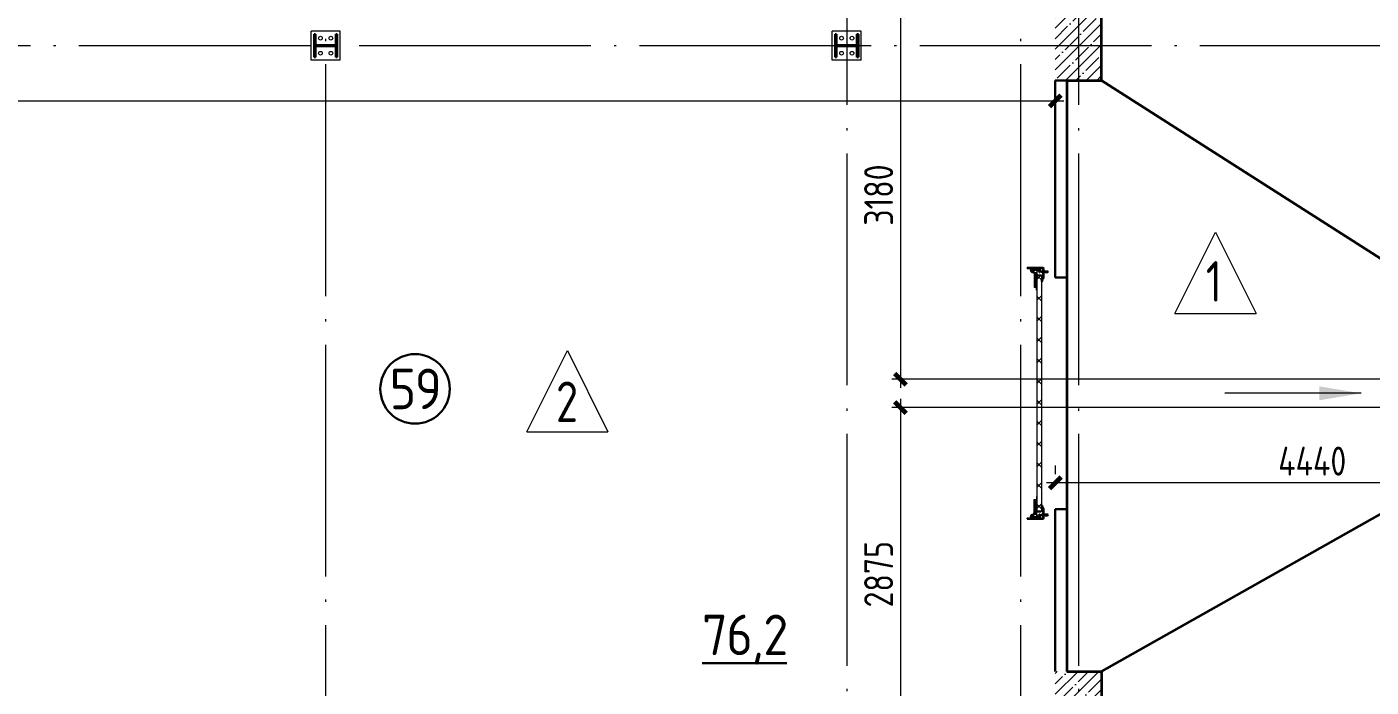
# Model space of a CAD drawing. Extents: x -965262 to 1142518, y -357520 to 71675.
# Drawn here: x 68843 to 80450, y -222687 to -216990 of the extents above; entities that cross this region are included whole.
import ezdxf

# ---------------------------------------------------------------- set-up
doc = ezdxf.new("R2010")
doc.units = 0
doc.header["$LTSCALE"] = 10
doc.linetypes.add('DOTE', pattern=[2.42, 2, -0.2, 0.02, -0.2])
doc.layers.get('0').update_dxf_attribs({"linetype": 'CONTINUOUS', "lineweight": 30})
doc.layers.get('Defpoints').update_dxf_attribs({"linetype": 'CONTINUOUS'})
doc.layers.add('DOTE', color=7, linetype='DOTE', lineweight=9)
doc.layers.add('полы', color=3, linetype='CONTINUOUS', lineweight=35)
doc.styles.add('GOST 2.304', font='isocpeur.ttf', dxfattribs={"width": 0.75, "height": 250})
doc.styles.add('GOST-2.304_Type-B', font='isocpeur.ttf', dxfattribs={"width": 0.9})
doc.styles.add('ГОСТ 2м', font='isocpeur.ttf', dxfattribs={"width": 0.8, "height": 250})
doc.dimstyles.new('ГОСТ 2м', dxfattribs={"dimtxt": 250, "dimasz": 100, "dimexe": 75, "dimexo": 150, "dimgap": 62.5, "dimtad": 1, "dimdec": 0, "dimtxsty": 'ГОСТ 2м', "dimblk": 'ARCHTICK', "dimcen": 150, "dimdle": 75, "dimclrd": 256, "dimclre": 256, "dimclrt": 256, "dimadec": 0, "dimazin": 0, "dimtfac": 1, "dimtdec": 0, "dimtmove": 0, "dimatfit": 3, "dimldrblk": 'OBLIQUE', "dimfxl": 1, "dimlwd": 15, "dimlwe": 15, "dimarcsym": 0})
pattern_1 = [(45, (79670.67, -272886.6), (-89.80256, 89.80256), []), (45, (79760.47, -272886.6), (-89.80256, 89.80256), [158.75, -31.75, 0, -31.75])]

# ---------------------------------------------------------------- blocks, each defined once
blk = doc.blocks.new('MC2')
at = {"lineweight": 15}
for p, q in [((68127, 41566), (68127, 39900)), ((69794, 41566), (68127, 41566)), ((69794, 41566), (69794, 39900)), ((69794, 39900), (68127, 39900))]:
    blk.add_line(p, q, dxfattribs=at)
for p, q in [((69627, 41400), (68294, 41400)), ((68294, 41400), (68294, 41320)), ((68934, 41320), (68294, 41320)), ((68934, 41320), (68934, 40146)), ((69627, 41320), (68987, 41320)), ((68987, 41320), (68987, 40146)), ((69627, 41400), (69627, 41320)), ((68934, 40146), (68294, 40146)), ((68294, 40146), (68294, 40066)), ((69627, 40066), (68294, 40066)), ((69627, 40146), (68987, 40146)), ((69627, 40146), (69627, 40066))]:
    blk.add_line(p, q)
for centre in [(68527, 41033), (69394, 41033), (68527, 40433), (69394, 40433)]:
    blk.add_circle(centre, 107, dxfattribs=at)
blk = doc.blocks.new('anchor.bolt')
for p, q in [((-0.07, 0), (-0.07, -0.72)), ((0.07, 0), (0.07, -0.06)), ((-0.1, -0.04), (-0.07, -0.03)), ((-0.1, -0.04), (0.09, -0.06)), ((0.07, -0.07), (-0.1, -0.04)), ((-0.1, -0.11), (-0.07, -0.1)), ((-0.1, -0.11), (0.09, -0.13)), ((0.07, -0.14), (-0.1, -0.11)), ((-0.1, -0.18), (-0.07, -0.17)), ((-0.1, -0.18), (0.09, -0.2)), ((0.07, -0.21), (-0.1, -0.18)), ((-0.1, -0.25), (-0.07, -0.24)), ((-0.1, -0.25), (0.09, -0.27)), ((0.07, -0.28), (-0.1, -0.25)), ((-0.1, -0.32), (-0.07, -0.31)), ((-0.1, -0.32), (0.09, -0.34)), ((0.07, -0.35), (-0.1, -0.32)), ((-0.1, -0.39), (-0.07, -0.38)), ((-0.1, -0.39), (0.09, -0.41)), ((0.07, -0.42), (-0.1, -0.39)), ((-0.1, -0.46), (-0.07, -0.45)), ((-0.1, -0.46), (0.09, -0.48)), ((0.07, -0.49), (-0.1, -0.46)), ((-0.1, -0.53), (-0.07, -0.52)), ((-0.1, -0.53), (0.09, -0.55)), ((0.07, -0.56), (-0.1, -0.53)), ((-0.09, -0.6), (-0.07, -0.59)), ((-0.09, -0.6), (0.09, -0.62)), ((0.07, -0.63), (-0.09, -0.6)), ((-0.07, -0.72), (0, -0.8)), ((-0.04, -0.62), (-0.06, -0.63)), ((-0.06, -0.64), (-0.06, -0.63)), ((-0.06, -0.73), (-0.06, -0.64)), ((0, -0.79), (-0.06, -0.73)), ((-0.01, -0.63), (-0.04, -0.62)), ((-0.03, -0.63), (0, -0.79)), ((-0.03, -0.63), (0.01, -0.78)), ((-0.02, -0.63), (0.01, -0.77)), ((-0.01, -0.63), (0.02, -0.76)), ((0.03, -0.69), (-0.01, -0.63)), ((0, -0.64), (0.03, -0.75)), ((0, -0.8), (0.07, -0.72)), ((0, -0.79), (0.03, -0.74)), ((0.01, -0.66), (0.03, -0.74)), ((0.03, -0.74), (0.03, -0.69)), ((0.07, -0.06), (0.09, -0.06)), ((0.09, -0.06), (0.07, -0.07)), ((0.07, -0.07), (0.07, -0.13)), ((0.07, -0.13), (0.09, -0.13)), ((0.09, -0.13), (0.07, -0.14)), ((0.07, -0.14), (0.07, -0.2)), ((0.07, -0.2), (0.09, -0.2)), ((0.09, -0.2), (0.07, -0.21)), ((0.07, -0.21), (0.07, -0.27)), ((0.07, -0.27), (0.09, -0.27)), ((0.09, -0.27), (0.07, -0.28)), ((0.07, -0.28), (0.07, -0.34)), ((0.07, -0.33), (0.09, -0.34)), ((0.09, -0.34), (0.07, -0.35)), ((0.07, -0.35), (0.07, -0.41)), ((0.07, -0.4), (0.09, -0.41)), ((0.09, -0.41), (0.07, -0.42)), ((0.07, -0.42), (0.07, -0.48)), ((0.07, -0.47), (0.09, -0.48)), ((0.09, -0.48), (0.07, -0.49)), ((0.07, -0.49), (0.07, -0.55)), ((0.07, -0.55), (0.09, -0.55)), ((0.09, -0.55), (0.07, -0.56)), ((0.07, -0.56), (0.07, -0.62)), ((0.09, -0.62), (0.07, -0.63)), ((0.07, -0.62), (0.09, -0.62)), ((0.07, -0.63), (0.07, -0.72))]:
    blk.add_line(p, q)
blk.add_arc((0.16, -0.64), 0.222, 187.9982, 219.836)
blk = doc.blocks.new('Крепеж_ворот')
at = {"lineweight": 15}
h = blk.add_hatch(dxfattribs=at)
h.set_pattern_fill('ANSI31', color=256, scale=2, angle=180)
h.set_pattern_definition([(225, (746089.599, 74802.7244), (4.49013, -4.49013), [])])
h.paths.add_polyline_path([(746087, 74804), (746087, 74802), (746091, 74802), (746094, 74802), (746094, 74804)], flags=17)
h.paths.add_polyline_path([(746116, 74802, 0.165118), (746120, 74803), (746124, 74806, -0.301689), (746131, 74807), (746135, 74805, 0.130081), (746138, 74804), (746142, 74804), (746142, 74806), (746138, 74806, -0.130081), (746136, 74807), (746133, 74809, 0.301689), (746123, 74808), (746118, 74805, -0.165112), (746116, 74804), (746064, 74804, -0.414223), (746061, 74807), (746061, 74868), (746059, 74868), (746059, 74869), (746059, 74870), (746059, 74870), (746059, 74871), (746059, 74872), (746059, 74872), (746059, 74873), (746059, 74874), (746059, 74875), (746059, 74876), (746059, 74876), (746059, 74877), (746059, 74877), (746059, 74878), (746059, 74879), (746059, 74879), (746061, 74879), (746061, 74945), (746058, 74945), (746058, 74807, 0.41422), (746064, 74802)])
h = blk.add_hatch(dxfattribs=at)
h.set_pattern_fill('ANSI31', color=256, scale=2, angle=90)
h.set_pattern_definition([(135, (736343.8085, 75928.334), (-4.490128, -4.490128), [])])
edge = h.paths.add_edge_path()
edge.add_ellipse((746065, 74838), major_axis=(-1.67, 1.67), ratio=1, start_angle=45, end_angle=135, ccw=False)
edge.add_line((746063, 74838), (746063, 74868))
edge.add_line((746063, 74868), (746061, 74868))
edge.add_line((746061, 74868), (746061, 74838))
edge.add_ellipse((746065, 74838), major_axis=(-2.89, 2.89), ratio=1, start_angle=45, end_angle=135)
edge.add_line((746065, 74834), (746097, 74834))
edge.add_line((746097, 74834), (746097, 74836))
edge.add_line((746097, 74836), (746065, 74836))
edge = h.paths.add_edge_path()
edge.add_ellipse((746065, 74890), major_axis=(2.89, 2.89), ratio=1, start_angle=106, end_angle=135)
edge.add_line((746061, 74890), (746061, 74879))
edge.add_line((746061, 74879), (746063, 74879))
edge.add_line((746063, 74879), (746063, 74890))
edge.add_ellipse((746065, 74890), major_axis=(-1.67, 1.67), ratio=1, start_angle=16, end_angle=45, ccw=False)
edge.add_line((746063, 74891), (746070, 74904))
edge.add_ellipse((746079, 74899), major_axis=(7.45, 7.45), ratio=1, start_angle=-3, end_angle=106, ccw=False)
edge.add_line((746087, 74906), (746097, 74894))
edge.add_line((746097, 74894), (746099, 74895))
edge.add_line((746099, 74895), (746088, 74907))
edge.add_ellipse((746079, 74899), major_axis=(8.67, 8.67), ratio=1, start_angle=-3, end_angle=106)
edge.add_line((746068, 74905), (746062, 74892))
h = blk.add_hatch(color=256, dxfattribs=at)
h.dxf.hatch_style = 1
h.paths.add_polyline_path([(746146, 74809), (746143, 74810, 0.10613), (746142, 74810), (746136, 74809, -0.181324), (746135, 74810, 0.335683), (746120, 74809, -0.119126), (746119, 74809, 0.371631), (746118, 74808), (746118, 74808, 0.451909), (746119, 74807, 0.124341), (746121, 74808, -0.343618), (746134, 74808, 0.181324), (746137, 74808), (746143, 74808, -0.110452), (746143, 74808), (746147, 74807, -0.710497), (746147, 74805), (746143, 74804), (746136, 74804, -0.178994), (746133, 74805, 0.369834), (746130, 74805, -0.178993), (746127, 74804), (746122, 74804, 0.120709), (746122, 74804), (746120, 74803, -0.017147), (746119, 74802, 0.538795), (746120, 74802), (746127, 74802, 0.207608), (746131, 74804, -0.433918), (746132, 74804, 0.207608), (746135, 74802), (746143, 74802, 0.079707), (746143, 74802), (746148, 74804, 0.461502), (746149, 74807, -0.250825), (746149, 74808, -0.128039), (746173, 74816, 0.416657), (746174, 74816), (746174, 74817, 0.409849), (746173, 74817, 0.127248)])
for p, q in [((746058, 74807), (746058, 74945)), ((746058, 74945), (746061, 74945)), ((746059, 74879), (746063, 74879)), ((746059, 74868), (746059, 74879)), ((746061, 74879), (746061, 74945)), ((746061, 74879), (746061, 74890)), ((746068, 74905), (746062, 74892)), ((746070, 74904), (746063, 74891)), ((746063, 74838), (746063, 74890)), ((746064, 74883), (746063, 74883)), ((746064, 74883), (746064, 74874)), ((746067, 74880), (746064, 74883)), ((746064, 74875), (746064, 74873)), ((746064, 74874), (746064, 74865)), ((746067, 74880), (746067, 74875)), ((746067, 74873), (746067, 74868)), ((746087, 74906), (746097, 74894)), ((746088, 74907), (746099, 74895)), ((746097, 74894), (746099, 74895)), ((746059, 74868), (746063, 74868)), ((746061, 74807), (746061, 74868)), ((746061, 74838), (746061, 74868)), ((746064, 74865), (746063, 74865)), ((746067, 74868), (746064, 74865)), ((746064, 74804), (746116, 74804)), ((746064, 74802), (746116, 74802)), ((746097, 74836), (746065, 74836)), ((746097, 74834), (746065, 74834)), ((746079, 74806), (746102, 74806)), ((746079, 74806), (746079, 74804)), ((746079, 74804), (746102, 74804)), ((746082, 74814), (746081, 74813)), ((746081, 74813), (746081, 74806)), ((746099, 74814), (746082, 74814)), ((746086, 74813), (746086, 74806)), ((746095, 74813), (746095, 74806)), ((746097, 74834), (746097, 74836)), ((746099, 74814), (746100, 74813)), ((746100, 74813), (746100, 74806)), ((746102, 74806), (746102, 74804)), ((746118, 74805), (746123, 74808)), ((746120, 74803), (746124, 74806)), ((746135, 74805), (746131, 74807)), ((746136, 74807), (746133, 74809)), ((746142, 74806), (746138, 74806)), ((746138, 74804), (746142, 74804)), ((746142, 74806), (746142, 74804)), ((746142, 74804), (746142, 74806)), ((746143, 74804), (746147, 74805)), ((746143, 74802), (746148, 74804)), ((746174, 74817), (746174, 74816))]:
    blk.add_line(p, q)
for p, q in [((746061, 74879), (746061, 74881)), ((746063, 74883), (746063, 74874)), ((746063, 74874), (746063, 74865)), ((746073, 74842), (746073, 74905)), ((746073, 74896), (746077, 74892)), ((746074, 74886), (746074, 74861)), ((746074, 74880), (746076, 74880)), ((746076, 74886), (746076, 74883)), ((746076, 74883), (746076, 74886)), ((746076, 74886), (746077, 74886)), ((746076, 74864), (746076, 74883)), ((746077, 74873), (746076, 74880)), ((746076, 74880), (746076, 74867)), ((746077, 74873), (746076, 74867)), ((746077, 74886), (746077, 74892)), ((746081, 74898), (746081, 74886)), ((746087, 74898), (746082, 74898)), ((746082, 74886), (746087, 74886)), ((746087, 74899), (746087, 74898)), ((746087, 74886), (746087, 74898)), ((746087, 74886), (746098, 74886)), ((746099, 74885), (746099, 74883)), ((746099, 74883), (746099, 74864)), ((746099, 74882), (746100, 74882)), ((746100, 74861), (746100, 74886)), ((746100, 74886), (746110, 74886)), ((746110, 74861), (746110, 74886)), ((746110, 74881), (746225, 74881)), ((746114, 74877), (746225, 74877)), ((746061, 74834), (746061, 74868)), ((746073, 74851), (746077, 74855)), ((746074, 74867), (746076, 74867)), ((746076, 74864), (746076, 74861)), ((746076, 74864), (746076, 74861)), ((746076, 74861), (746077, 74861)), ((746077, 74861), (746077, 74855)), ((746081, 74849), (746081, 74861)), ((746082, 74861), (746087, 74861)), ((746087, 74849), (746082, 74849)), ((746087, 74849), (746087, 74861)), ((746087, 74861), (746098, 74861)), ((746087, 74847), (746087, 74849)), ((746099, 74865), (746100, 74865)), ((746099, 74862), (746099, 74864)), ((746100, 74861), (746110, 74861)), ((746110, 74865), (746212, 74865)), ((746250, 74859), (746250, 74863))]:
    blk.add_line(p, q, dxfattribs=at)
at = {"lineweight": 15, "ltscale": 0.5}
for p, q in [((746076, 74886), (746074, 74886)), ((746076, 74861), (746074, 74861))]:
    blk.add_line(p, q, dxfattribs=at)
at = {"lineweight": 15, "extrusion": (-1.7375e-14, 1, 0)}
for p, q in [((746113, 74884), (746225, 74884)), ((746113, 74863), (746113, 74884)), ((746136, 74882), (746157, 74882)), ((746136, 74863), (746136, 74882)), ((746157, 74882), (746157, 74863)), ((746113, 74863), (746136, 74863)), ((746117, 74857), (746117, 74829)), ((746117, 74826), (746119, 74823)), ((746119, 74823), (746123, 74825)), ((746121, 74857), (746121, 74829)), ((746123, 74825), (746121, 74828)), ((746123, 74863), (746123, 74863)), ((746250, 74863), (746123, 74863)), ((746250, 74859), (746123, 74859)), ((746124, 74840), (746124, 74849)), ((746157, 74863), (746212, 74863))]:
    blk.add_line(p, q, dxfattribs=at)
at = {"lineweight": 15, "ltscale": 0.5, "extrusion": (-1.7375e-14, 1, 0)}
for p, q in [((746113, 74880), (746225, 74880)), ((746115, 74871), (746120, 74871)), ((746136, 74866), (746113, 74866)), ((746121, 74857), (746117, 74857)), ((746117, 74852), (746117, 74854)), ((746121, 74840), (746117, 74840)), ((746117, 74837), (746117, 74835)), ((746121, 74829), (746117, 74829)), ((746120, 74839), (746120, 74850)), ((746124, 74848), (746120, 74848)), ((746124, 74841), (746120, 74841)), ((746123, 74869), (746123, 74863)), ((746123, 74863), (746123, 74859)), ((746140, 74863), (746140, 74859)), ((746153, 74863), (746153, 74859)), ((746212, 74866), (746157, 74866)), ((746173, 74863), (746173, 74859))]:
    blk.add_line(p, q, dxfattribs=at)
at = {"lineweight": 15, "extrusion": (-2.77556e-16, -1, 0)}
for p, q in [((746225, 74884), (746225, 74863)), ((746225, 74866), (746114, 74866)), ((746128, 74866), (746128, 74863)), ((746138, 74866), (746138, 74863)), ((746164, 74866), (746164, 74863)), ((746174, 74866), (746174, 74863)), ((746201, 74866), (746201, 74863)), ((746210, 74866), (746210, 74863))]:
    blk.add_line(p, q, dxfattribs=at)
at = {"extrusion": (-1, -4.26669e-14, 0)}
for p, q in [((746118, 74808), (746118, 74808)), ((746136, 74809), (746142, 74810)), ((746143, 74808), (746137, 74808)), ((746143, 74810), (746146, 74809)), ((746147, 74807), (746143, 74808))]:
    blk.add_line(p, q, dxfattribs=at)
at = {"extrusion": (-1, -4.2422e-14, 1.22461e-16)}
for p, q in [((746119, 74803), (746122, 74804)), ((746127, 74802), (746120, 74802)), ((746122, 74804), (746127, 74804)), ((746143, 74802), (746135, 74802)), ((746136, 74804), (746143, 74804))]:
    blk.add_line(p, q, dxfattribs=at)
at = {"lineweight": 15}
for centre, radius, start, end in [((746079, 74899), 8.28, 0, 136.0097), ((746077, 74883), 0.956, 180, 270), ((746077, 74883), 0.75, 180, 270), ((746076, 74892), 0.375, 0, 45), ((746082, 74898), 0.375, 91, 180), ((746082, 74886), 0.75, 180, 270), ((746098, 74885), 0.375, 0, 90), ((746079, 74847), 8.28, 223.9903, 0), ((746077, 74864), 0.956, 90, 180), ((746077, 74864), 0.75, 90, 180), ((746076, 74855), 0.375, 315, 0), ((746082, 74861), 0.75, 90, 180), ((746082, 74849), 0.375, 180, 269), ((746098, 74862), 0.375, 270, 0), ((746123, 74857), 5.92, 90, 180), ((746123, 74829), 5.92, 180, 199.6464), ((746123, 74857), 1.87, 90, 180), ((746129, 74855), 8.15, 194.9986, 233.9214), ((746129, 74833), 8.15, 126.0786, 165.0014), ((746123, 74829), 1.87, 180, 185.5313)]:
    blk.add_arc(centre, radius, start, end, dxfattribs=at)
for centre, radius, start, end in [((746064, 74807), 5.62, 180, 270), ((746064, 74807), 3.11, 180, 270), ((746082, 74804), 10.4, 68.2753, 87.8782), ((746091, 74798), 16.2, 73.306, 107.292), ((746099, 74804), 10.4, 92.1218, 111.7247), ((746116, 74807), 3.11, 270, 307.5043), ((746116, 74807), 5.62, 270, 307.5043), ((746119, 74808), 0.586, 91.7247, 173.2711), ((746119, 74807), 0.586, 173.2711, 270.547), ((746118, 74812), 3.52, 271.7247, 298.8983), ((746118, 74812), 5.21, 270.547, 298.8983), ((746128, 74799), 12.4, 54.8903, 129.1143), ((746128, 74799), 10.7, 54.8903, 130.7448), ((746128, 74801), 8.97, 60.3534, 127.5043), ((746128, 74801), 8.97, 60.3534, 127.5043), ((746128, 74801), 8.97, 60.3534, 127.5043), ((746128, 74801), 6.46, 60.3534, 127.5043), ((746136, 74811), 3.54, 234.8903, 276), ((746136, 74811), 1.86, 234.8903, 276), ((746138, 74810), 5.62, 240.3534, 270), ((746138, 74810), 3.11, 240.3534, 270), ((746143, 74810), 0.292, 71.7675, 96), ((746143, 74808), 0.292, 70.7873, 96), ((746176, 74761), 56.8, 93.2805, 122.2878), ((746147, 74806), 0.562, 289.2127, 70.7873), ((746147, 74806), 2.25, 288.2291, 27.3228), ((746176, 74765), 50.3, 93.6593, 122.8448), ((746150, 74807), 0.586, 151, 207.3228), ((746173, 74817), 0.6, 4.1357, 93.2805), ((746173, 74816), 0.6, 273.6593, 4.1357)]:
    blk.add_arc(centre, radius, start, end)
at = {"lineweight": 15, "ltscale": 0.5}
for centre, radius, start, end in [((746119, 74852), 2.25, 195, 270), ((746119, 74836), 2.25, 90, 165), ((746119, 74850), 0.375, 0, 90), ((746119, 74839), 0.375, 270, 0)]:
    blk.add_arc(centre, radius, start, end, dxfattribs=at)
at = {"extrusion": (-1.22461e-16, -5.20252e-30, -1)}
for centre, radius, start, end in [((-746120, 74802), 0.187, 270, 62.4687), ((-746122, 74803), 0.586, 62.4687, 90), ((-746127, 74809), 4.69, 229.4077, 270), ((-746127, 74807), 4.69, 223.0863, 270), ((-746131, 74803), 2.32, 49.4077, 130.5923), ((-746131, 74803), 0.637, 43.0863, 136.9137), ((-746135, 74807), 4.69, 270, 316.9137), ((-746136, 74809), 4.69, 270, 310.5923), ((-746143, 74804), 0.292, 250.7873, 270), ((-746143, 74802), 0.292, 251.7709, 270)]:
    blk.add_arc(centre, radius, start, end, dxfattribs=at)
at = {"extrusion": (0, 0, -1)}
for centre, major_axis, start_param, end_param in [((746065, 74890), (2.89, 2.89), 3.926991, 4.433136), ((746065, 74890), (-1.67, 1.67), 5.497787, 6.003933), ((746079, 74899), (8.67, 8.67), 4.433136, 6.335545), ((746079, 74899), (7.45, 7.45), 4.433136, 6.335545), ((746065, 74838), (-2.89, 2.89), 3.926991, 5.497787), ((746065, 74838), (-1.67, 1.67), 3.926991, 5.497787)]:
    blk.add_ellipse(centre, major_axis=major_axis, ratio=1, start_param=start_param, end_param=end_param, dxfattribs=at)
for points in [[(746067, 74875), (746066, 74875), (746064, 74875)], [(746064, 74873), (746066, 74873), (746067, 74873)]]:
    blk.add_rational_spline(points, [1, 1.01284142743, 1], degree=2)
at = {"lineweight": 15, "ltscale": 0.5}
for points, knots in [([(746115, 74871), (746115, 74871), (746114, 74871), (746114, 74871), (746114, 74872), (746113, 74872), (746113, 74872), (746113, 74873), (746113, 74873), (746113, 74873)], [0.37141352, 0.37141352, 0.37141352, 0.37141352, 0.39402571, 0.39402571, 0.41663789, 0.41663789, 0.43959523, 0.43959523, 0.46255257, 0.46255257, 0.46255257, 0.46255257]), ([(746123, 74869), (746123, 74869), (746123, 74869), (746122, 74870), (746122, 74870), (746122, 74871), (746122, 74871), (746121, 74871), (746121, 74871), (746120, 74871)], [0.28027447, 0.28027447, 0.28027447, 0.28027447, 0.30323181, 0.30323181, 0.32618916, 0.32618916, 0.34880134, 0.34880134, 0.37141352, 0.37141352, 0.37141352, 0.37141352])]:
    blk.add_open_spline(points, degree=3, knots=knots, dxfattribs=at)
at = {"lineweight": 15}
for points in [[(746117, 74827), (746117, 74827), (746117, 74826), (746117, 74826)], [(746121, 74828), (746121, 74828), (746121, 74828), (746121, 74829)]]:
    blk.add_open_spline(points, degree=3, dxfattribs=at)
at = {"xscale": -50.80000000000001, "yscale": 50.80000000000001, "zscale": 50.80000000000001}
blk.add_blockref('anchor.bolt', (746091, 74804), dxfattribs=at)
blk = doc.blocks.new('_ArchTick')
at = {"color": 0, "linetype": 'ByBlock', "lineweight": 0, "const_width": 0.4}
blk.add_lwpolyline([(-0.5, -0.5), (0.5, 0.5)], dxfattribs=at)
blk = doc.blocks.new('*D1114')
at = {"lineweight": 15, "ltscale": 50, "transparency": 16777216}
for p, q in [((76386, -216777), (76386, -220105)), ((76536, -216852), (76461, -216852)), ((82010, -220030), (76311, -220030))]:
    blk.add_line(p, q, dxfattribs=at)
at = {"layer": 'Defpoints', "color": 0, "lineweight": 15, "ltscale": 50, "transparency": 16777216}
for p in [(76386, -216852), (76386, -220030), (82160, -220030)]:
    blk.add_point(p, dxfattribs=at)
at = {"lineweight": 15, "ltscale": 50, "transparency": 16777216, "xscale": 100, "yscale": 100, "zscale": 100}
for p, rotation in [((76386, -216852), 90), ((76386, -220030), 270)]:
    blk.add_blockref('_ArchTick', p, dxfattribs=dict(at, rotation=rotation))
at = {"lineweight": 15, "ltscale": 50, "transparency": 16777216, "insert": (76198, -218441), "char_height": 250, "attachment_point": 5, "rotation": 90, "style": 'ГОСТ 2м'}
blk.add_mtext('3180', dxfattribs=at)
blk = doc.blocks.new('_Oblique')
at = {"color": 0, "linetype": 'ByBlock', "lineweight": -2}
blk.add_line((-0.5, -0.5), (0.5, 0.5), dxfattribs=at)
blk = doc.blocks.new('*D1116')
at = {"lineweight": 15, "ltscale": 50, "transparency": 16777216}
for p, q in [((76386, -220200), (76386, -223227)), ((82010, -220275), (76311, -220275)), ((77573, -223152), (76311, -223152))]:
    blk.add_line(p, q, dxfattribs=at)
at = {"layer": 'Defpoints', "color": 0, "lineweight": 15, "ltscale": 50, "transparency": 16777216}
for p in [(82160, -220275), (76386, -223152), (77723, -223152)]:
    blk.add_point(p, dxfattribs=at)
at = {"lineweight": 15, "ltscale": 50, "transparency": 16777216, "xscale": 100, "yscale": 100, "zscale": 100}
for p, rotation in [((76386, -220275), 90), ((76386, -223152), 270)]:
    blk.add_blockref('_ArchTick', p, dxfattribs=dict(at, rotation=rotation))
at = {"lineweight": 15, "ltscale": 50, "transparency": 16777216, "insert": (76198, -221713), "char_height": 250, "attachment_point": 5, "rotation": 90, "style": 'ГОСТ 2м'}
blk.add_mtext('2875', dxfattribs=at)
blk = doc.blocks.new('*D1204')
at = {"lineweight": 15, "ltscale": 50, "transparency": 16777216}
for p, q in [((59113, -217478), (59113, -217553)), ((77723, -217478), (77723, -217553)), ((59038, -217628), (77798, -217628))]:
    blk.add_line(p, q, dxfattribs=at)
at = {"layer": 'Defpoints', "color": 0, "lineweight": 15, "ltscale": 50, "transparency": 16777216}
for p in [(59113, -217628), (77723, -217628), (77723, -217628)]:
    blk.add_point(p, dxfattribs=at)
at = {"lineweight": 15, "ltscale": 50, "transparency": 16777216, "xscale": 100, "yscale": 100, "zscale": 100, "rotation": 180}
blk.add_blockref('_ArchTick', (59113, -217628), dxfattribs=at)
at = {"lineweight": 15, "ltscale": 50, "transparency": 16777216, "xscale": 100, "yscale": 100, "zscale": 100}
blk.add_blockref('_ArchTick', (77723, -217628), dxfattribs=at)
at = {"lineweight": 15, "ltscale": 50, "transparency": 16777216, "insert": (68418, -217441), "char_height": 250, "attachment_point": 5, "style": 'ГОСТ 2м'}
blk.add_mtext('18610', dxfattribs=at)
blk = doc.blocks.new('*D1245')
at = {"lineweight": 15, "ltscale": 50, "transparency": 16777216}
for p, q in [((82160, -220425), (82160, -220999)), ((77723, -220774), (77723, -220849)), ((82235, -220924), (77648, -220924))]:
    blk.add_line(p, q, dxfattribs=at)
at = {"layer": 'Defpoints', "color": 0, "lineweight": 15, "ltscale": 50, "transparency": 16777216}
for p in [(82160, -220275), (77723, -220924), (77723, -220924)]:
    blk.add_point(p, dxfattribs=at)
at = {"lineweight": 15, "ltscale": 50, "transparency": 16777216, "xscale": 100, "yscale": 100, "zscale": 100, "rotation": 180}
blk.add_blockref('_ArchTick', (77723, -220924), dxfattribs=at)
at = {"lineweight": 15, "ltscale": 50, "transparency": 16777216, "xscale": 100, "yscale": 100, "zscale": 100}
blk.add_blockref('_ArchTick', (82160, -220924), dxfattribs=at)
at = {"lineweight": 15, "ltscale": 50, "transparency": 16777216, "insert": (79942, -220737), "char_height": 250, "attachment_point": 5, "style": 'ГОСТ 2м'}
blk.add_mtext('4440', dxfattribs=at)

msp = doc.modelspace()

# ---------------------------------------------------------------- hatches: boundary and pattern name
at = {"lineweight": 15}
h = msp.add_hatch(dxfattribs=at)
h.set_pattern_fill('ANSI35', scale=20, style=0)
h.set_pattern_definition(pattern_1)
h.paths.add_polyline_path([(78122.6, -216852.1), (77722.6, -216852.1), (77722.6, -217452.1), (78122.6, -217452.1)])
h = msp.add_hatch(dxfattribs=at)
h.set_pattern_fill('ANSI37', scale=40)
h.set_pattern_definition([(45, (77581.7, -218792.5), (-89.8026, 89.8026), []), (135, (77581.7, -218792.5), (-89.8026, -89.8026), [])])
h.paths.add_polyline_path([(77606.7, -218535.8), (77566.7, -218535.8), (77566.7, -219135.8), (77606.7, -219135.8)], flags=17)
h.paths.add_polyline_path([(77566.7, -221168.5), (77566.7, -218535.8), (77606.7, -218535.8), (77606.7, -221168.5)])
h = msp.add_hatch(dxfattribs=at)
h.set_pattern_fill('ANSI35', scale=20, style=0)
h.set_pattern_definition(pattern_1)
h.paths.add_polyline_path([(78122.6, -222552.1), (77722.6, -222552.1), (77722.6, -223152.1), (78122.6, -223152.1)])

# ---------------------------------------------------------------- linework, layer by layer
at = {"color": 7, "extrusion": (0, 0, -1)}
for p, q in [((77722.6, -219152.1, -3259.8), (77722.6, -217452.1, -3259.8)), ((77822.6, -217452.1, -3259.8), (77722.6, -217452.1, -3259.8)), ((77822.6, -217452.1, -3259.8), (77822.6, -219152.1, -3259.8)), ((77822.6, -219152.1, -3259.8), (77722.6, -219152.1, -3259.8)), ((77722.6, -221152.1, -3259.8), (77822.6, -221152.1, -3259.8)), ((77722.6, -222552.1, -3259.8), (77722.6, -221152.1, -3259.8)), ((77822.6, -221152.1, -3259.8), (77822.6, -222552.1, -3259.8))]:
    msp.add_line(p, q, dxfattribs=at)
at = {"lineweight": 15}
for p, q in [((78756.8, -219462.1, 8350.5), (79106.8, -218762.1, 8350.5)), ((79106.8, -218762.1, 8350.5), (79456.8, -219462.1, 8350.5)), ((78756.8, -219462.1, 8350.5), (79456.8, -219462.1, 8350.5)), ((73159.6, -220482.9, 9801.8), (73509.6, -219782.9, 9801.8)), ((73509.6, -219782.9, 9801.8), (73859.6, -220482.9, 9801.8)), ((73159.6, -220482.9, 9801.8), (73859.6, -220482.9, 9801.8))]:
    msp.add_line(p, q, dxfattribs=at)
at = {"color": 7, "lineweight": 15}
for p, q in [((77566.7, -221168.5, -1451.3), (77566.7, -219135.8, -1451.3)), ((77606.7, -219135.8, -1451.3), (77566.7, -219135.8, -1451.3)), ((77606.7, -221168.5, -1451.3), (77606.7, -219135.8, -1451.3)), ((77606.7, -221168.5, -1451.3), (77566.7, -221168.5, -1451.3))]:
    msp.add_line(p, q, dxfattribs=at)
at = {"color": 7}
msp.add_circle((72194.4, -220113.7, -7970.9), 300, dxfattribs=at)
at = {"layer": 'DOTE', "color": 7, "ltscale": 100, "extrusion": (0, -1, 0)}
for p, q in [((71422.6, -161652.1, -4711.1), (71422.6, -237687.4, -4711.1)), ((77422.6, -161652.1, -4711.1), (77422.6, -237687.4, -4711.1)), ((75922.6, -198722.5, -4711.1), (75922.6, -235835, -3259.8)), ((77922.6, -198722.5, -4711.1), (77922.6, -235835, -4711.1))]:
    msp.add_line(p, q, dxfattribs=at)
at = {"layer": 'DOTE', "color": 7, "ltscale": 100}
msp.add_line((126952.6, -217152.1, -4711.1), (55067.3, -217152.1, -4711.1), dxfattribs=at)
at = {"layer": 'полы', "ltscale": 50}
for p, q in [((78123, -217452.1, -4711.1), (78123, -216851.7, -4711.1)), ((77822.6, -217452.1, -3259.8), (78123, -217452.1, -4711.1)), ((77822.6, -222552.1, -3259.8), (78123, -222552.1, -4711.1)), ((78123, -222552.1, -4711.1), (78123, -223152.1, -4711.1))]:
    msp.add_line(p, q, dxfattribs=at)
at = {"layer": 'полы', "ltscale": 100}
for p, q in [((77822.6, -217452.1, -3259.8), (77822.6, -222552.1, -3259.8)), ((78123, -217452.1, -4711.1), (82160.5, -220029.6, -4711.1)), ((78123, -222552.1, -4711.1), (82160.5, -220274.6, -4711.1))]:
    msp.add_line(p, q, dxfattribs=at)
at = {"layer": 'полы', "lineweight": 0, "ltscale": 50}
msp.add_line((80364.3, -220151.7, -4711.1), (79188.2, -220151.7, -4711.1), dxfattribs=at)
msp.add_solid([(80004.3, -220211.7, -4711.1), (80004.3, -220091.7, -4711.1), (80364.3, -220151.7, -4711.1)], dxfattribs=at)

# ---------------------------------------------------------------- block references
at = {"color": 7, "lineweight": 15, "xscale": 0.1500000000232831, "yscale": 0.1500000000232831, "zscale": 0.1500000000232831, "rotation": 270}
for p in [(65312.6, -206808, -3259.8), (69812.6, -206808, -3259.8)]:
    msp.add_blockref('MC2', p, dxfattribs=at)
at = {"color": 7, "xscale": -1, "rotation": 90}
msp.add_blockref('Крепеж_ворот', (152424.2, 526988.1, -1451.3), dxfattribs=at)
at = {"color": 7, "rotation": 90.00000000000001}
msp.add_blockref('Крепеж_ворот', (152424.2, -967292.4, -1451.3), dxfattribs=at)

# ---------------------------------------------------------------- texts
at = {"char_height": 350, "width": 1500, "attachment_point": 5, "style": 'GOST 2.304'}
for s, insert in [('{\\W0.8;1}', (79093, -219185.8, -3259.8)), ('{\\W0.8;2}', (73507, -220225, -1808.5))]:
    msp.add_mtext(s, dxfattribs=dict(at, insert=insert))
at = {"color": 7, "char_height": 350, "attachment_point": 5, "style": 'GOST-2.304_Type-B'}
for s, insert, width in [('{\\fISOCPEUR|b0|i0|c0|p34;\\T0.95;59}', (72194.4, -220113.7, -3259.8), 800), ('{\\fISOCPEUR|b0|i0|c0|p34;\\T0.95;\\L76,2}', (75039.9, -222277, -3308.5), 2000)]:
    msp.add_mtext(s, dxfattribs=dict(at, insert=insert, width=width))

# ---------------------------------------------------------------- dimensions: what is measured, and where the dimension line sits
at = {"lineweight": 15, "ltscale": 50}
for base, p1, p2, text, picture, middle in [((76385.8, -220029.6, -4711.1), (76385.8, -216851.7, -4711.1), (82160.5, -220029.6, -4711.1), '3180', '*D1114', (76198.3, -218440.7, -4711.1)), ((76385.8, -223152.1, -4711.1), (82160.5, -220274.6, -4711.1), (77723, -223152.1, -4711.1), '2875', '*D1116', (76198.3, -221713.4, -4711.1))]:
    dim = msp.add_linear_dim(base=base, p1=p1, p2=p2, angle=90, text=text, dimstyle='ГОСТ 2м', dxfattribs=at)
    dim.commit()
    dim.dimension.update_dxf_attribs({"geometry": picture, "text_midpoint": middle})
dim = msp.add_linear_dim(base=(77723, -217628.1, -4711.1), p1=(59112.6, -217628.1, -4711.1), p2=(77723, -217628.1, -4711.1), dimstyle='ГОСТ 2м', dxfattribs=at)
dim.commit()
dim.dimension.update_dxf_attribs({"geometry": '*D1204', "text_midpoint": (68417.8, -217440.6, -4711.1)})
dim = msp.add_linear_dim(base=(77723, -220924.3, -4711.1), p1=(82160.5, -220274.6, -4711.1), p2=(77723, -220924.3, -4711.1), text='4440', dimstyle='ГОСТ 2м', dxfattribs=at)
dim.commit()
dim.dimension.update_dxf_attribs({"geometry": '*D1245', "text_midpoint": (79941.7, -220736.8, -4711.1)})

doc.saveas('drawing.dxf')
